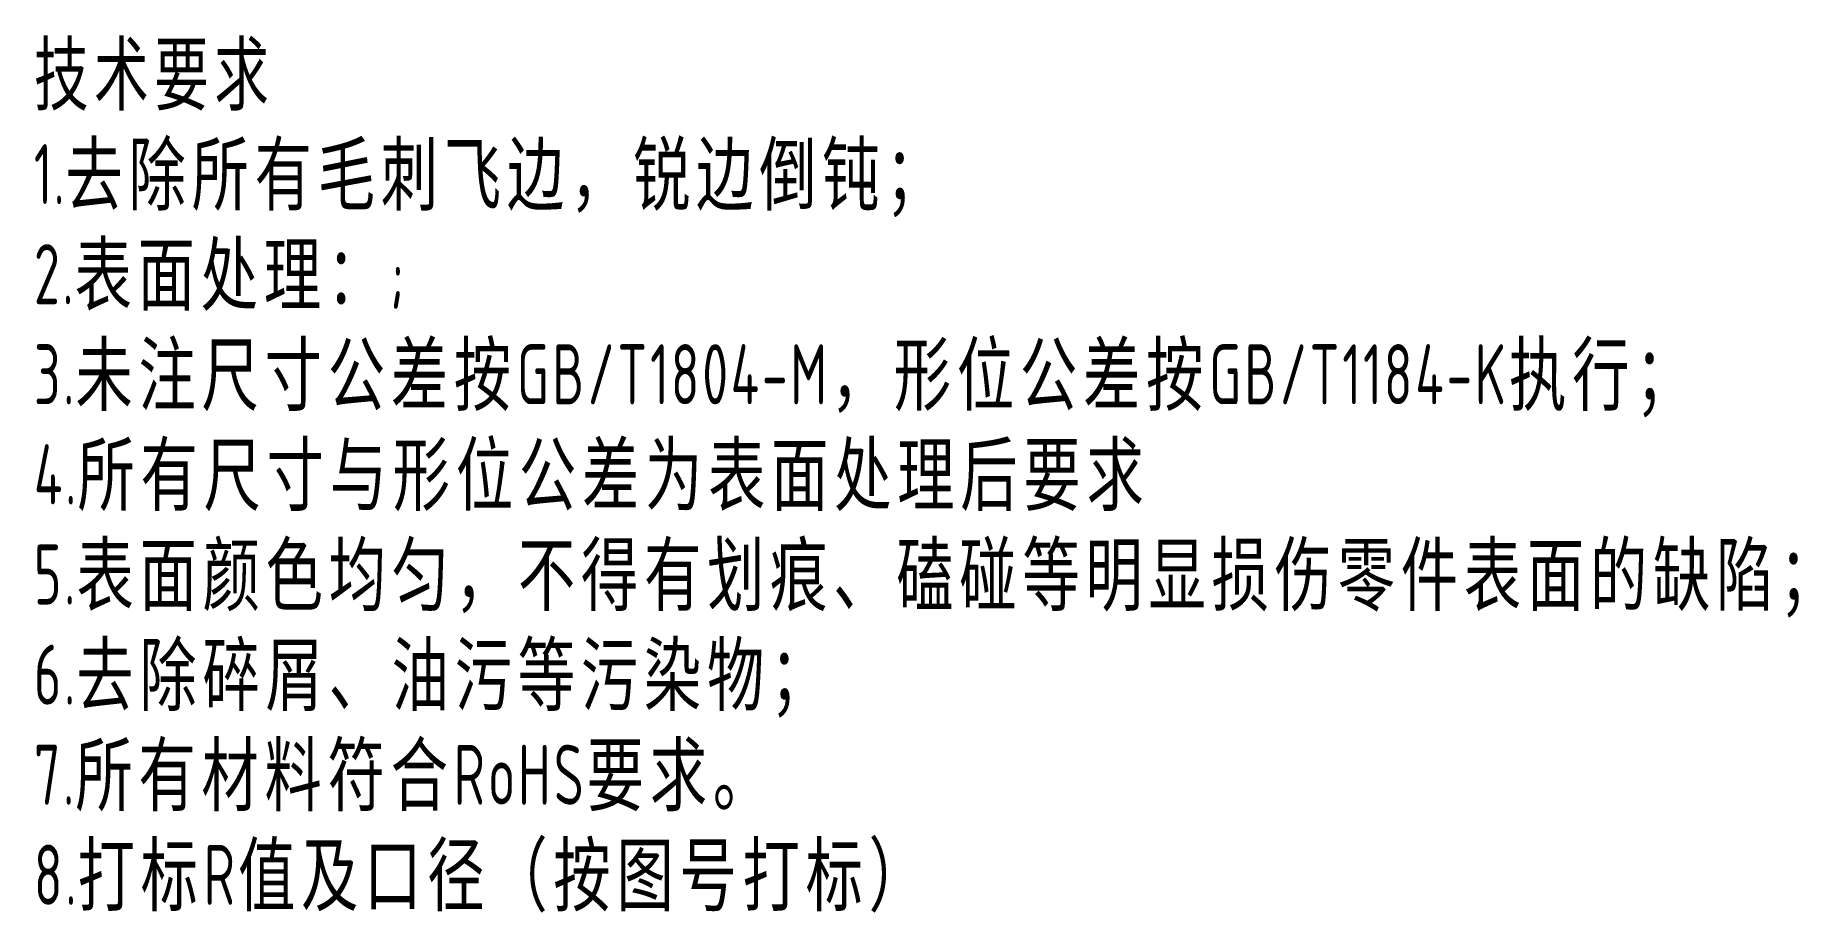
# Model space of a CAD drawing. Header units: millimetres. Extents: x 269 to 371, y 1787 to 1838.
import ezdxf

# ---------------------------------------------------------------- set-up
doc = ezdxf.new("R2010")
doc.units = ezdxf.units.MM
doc.header["$LTSCALE"] = 0.1
doc.layers.add('细实线层', color=7, linetype='Continuous', lineweight=18)
doc.styles.add('ZQ标准', font='geniso.shx', dxfattribs={"width": 0.667, "bigfont": 'hztxt.shx'})

msp = doc.modelspace()

# ---------------------------------------------------------------- texts
at = {"layer": '细实线层', "color": 3, "insert": (268.43, 1837.88), "char_height": 3.5, "width": 107.0937, "attachment_point": 1, "style": 'ZQ标准'}
msp.add_mtext('{\\fSimSun|b0|i0|c134|p2;\\T1.1;技术要求\\P\\Fgeniso,hztxt|c0;1.\\fSimSun|b0|i0|c134|p2;\\W0.7;去除所有毛刺飞边，锐边倒钝；\\P\\Fgeniso,hztxt|c0;2.\\fSimSun|b0|i0|c134|p2;表面处理：\\Fgeniso,hztxt|c0;\\C6;;\\P3.\\fSimSun|b0|i0|c134|p2;未注尺寸公差按\\Fgeniso,hztxt|c0;GB/T1804-M\\fSimSun|b0|i0|c134|p2;，形位公差按\\Fgeniso,hztxt|c0;GB/T1184-K\\fSimSun|b0|i0|c134|p2;执行；\\P\\Fgeniso,hztxt|c0;\\C3;4.\\fSimSun|b0|i0|c134|p2;所有尺寸与形位公差为表面处理后要求\\P\\Fgeniso,hztxt|c0;5.\\fSimSun|b0|i0|c134|p2;表面颜色均匀，不得有划痕、磕碰等明显损伤零件表面的缺陷；\\P\\Fgeniso,hztxt|c0;6.\\fSimSun|b0|i0|c134|p2;去除碎屑、油污等污染物；\\P\\Fgeniso,hztxt|c0;\\C2;7.\\fSimSun|b0|i0|c134|p2;所有材料符合\\Fgeniso,hztxt|c0;RoHS\\fSimSun|b0|i0|c134|p2;要求。\\P\\Fgeniso,hztxt|c0;8.\\fSimSun|b0|i0|c134|p2;打标\\Fgeniso,hztxt|c0;R\\fSimSun|b0|i0|c134|p2;值及口径（按图号打标）}', dxfattribs=at)

doc.saveas('drawing.dxf')
